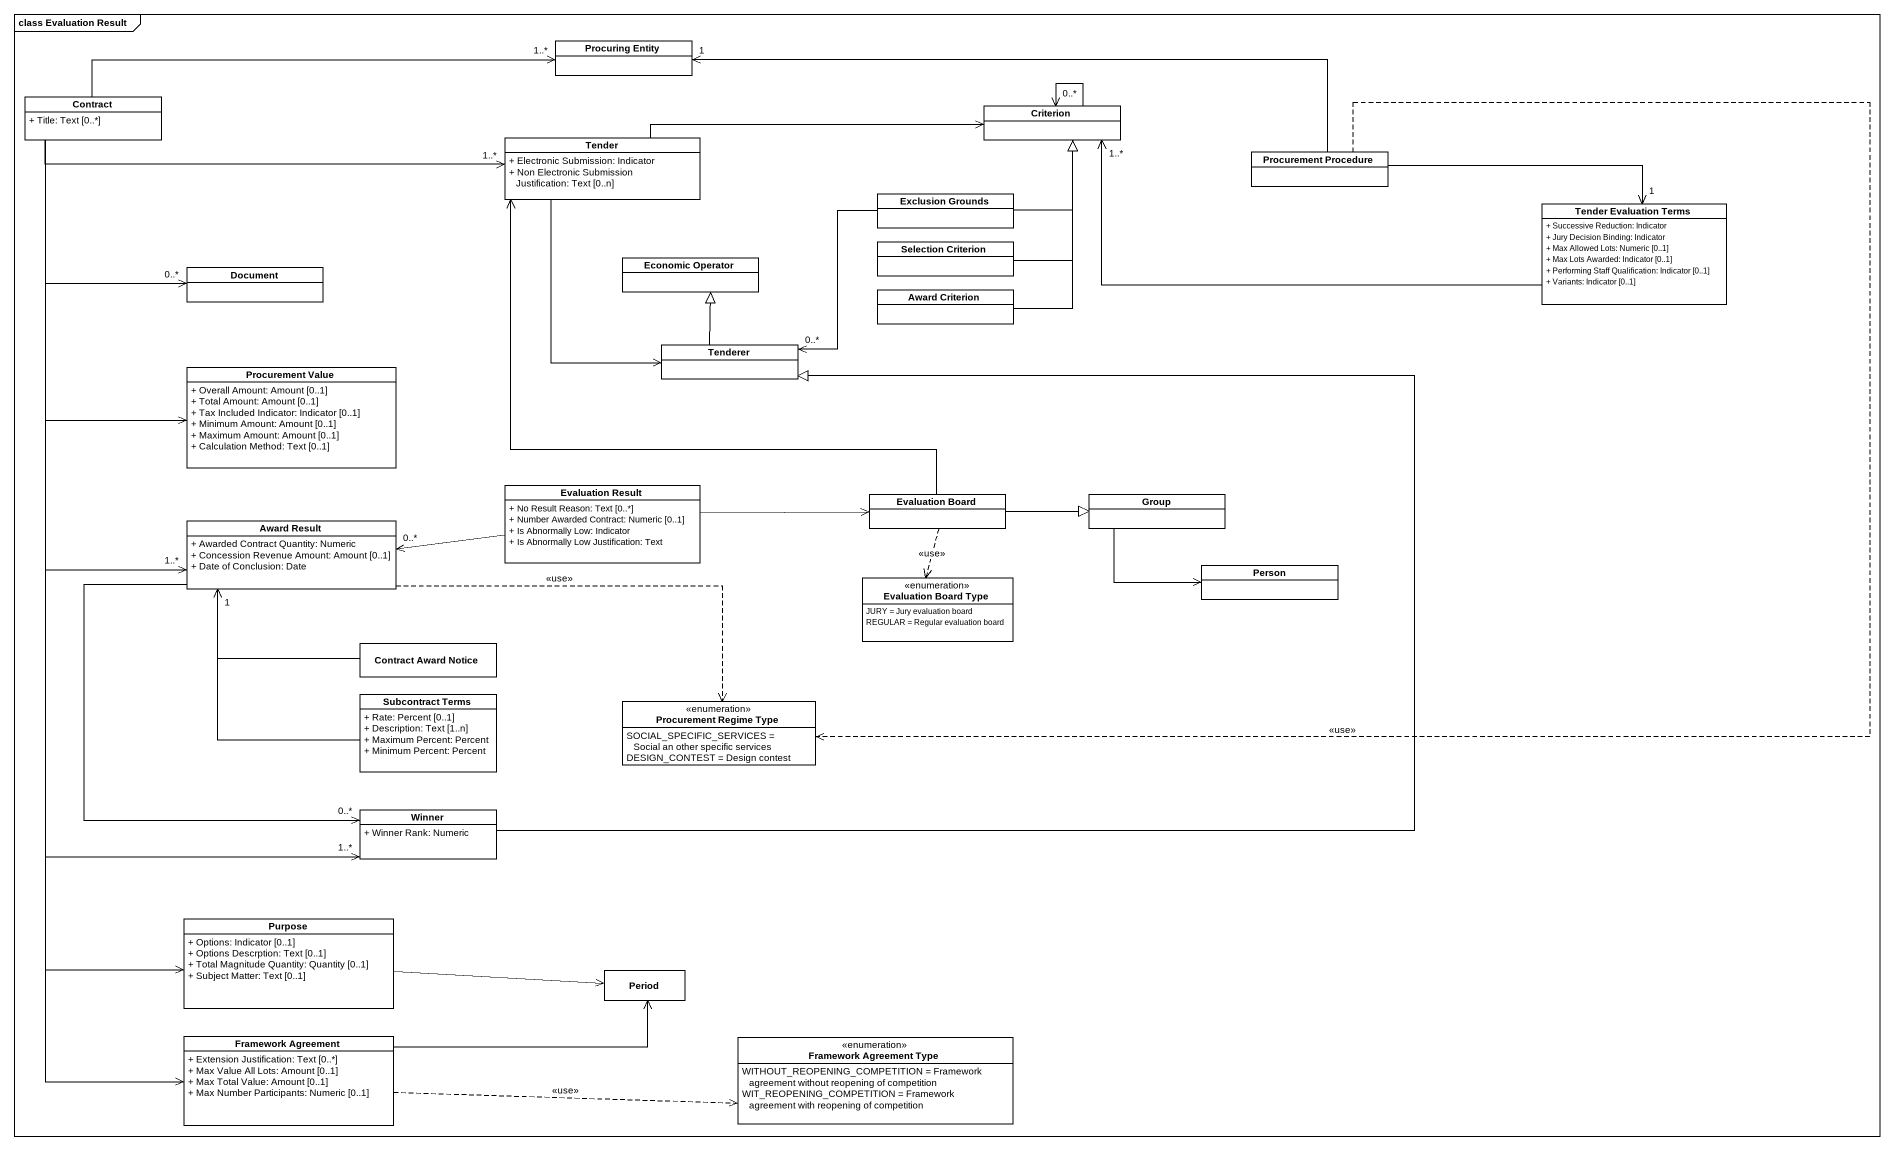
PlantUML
@startuml
mainframe class Evaluation Result
hide circle
hide empty members
skinparam classAttributeIconSize 0
class "Procuring Entity" as Procuring_Entity
class Contract {
  + Title: Text [0..*]
}
class Criterion
class Tender {
  + Electronic Submission: Indicator
  + Non Electronic Submission Justification: Text [0..n]
}
class "Procurement Procedure" as Procurement_Procedure
class "Exclusion Grounds" as Exclusion_Grounds
class "Tender Evaluation Terms" as Tender_Evaluation_Terms {
  + Successive Reduction: Indicator
  + Jury Decision Binding: Indicator
  + Max Allowed Lots: Numeric [0..1]
  + Max Lots Awarded: Indicator [0..1]
  + Performing Staff Qualification: Indicator [0..1]
  + Variants: Indicator [0..1]
}
class Document
class "Economic Operator" as Economic_Operator
class "Selection Criterion" as Selection_Criterion
class "Award Criterion" as Award_Criterion
class Tenderer
class "Procurement Value" as Procurement_Value {
  + Overall Amount: Amount [0..1]
  + Total Amount: Amount [0..1]
  + Tax Included Indicator: Indicator [0..1]
  + Minimum Amount: Amount [0..1]
  + Maximum Amount: Amount [0..1]
  + Calculation Method: Text [0..1]
}
class "Evaluation Result" as Evaluation_Result {
  + No Result Reason: Text [0..*]
  + Number Awarded Contract: Numeric [0..1]
  + Is Abnormally Low: Indicator
  + Is Abnormally Low Justification: Text
}
class "Evaluation Board" as Evaluation_Board
class "Group" as Group_
class "Award Result" as Award_Result {
  + Awarded Contract Quantity: Numeric
  + Concession Revenue Amount: Amount [0..1]
  + Date of Conclusion: Date
}
enum "Evaluation Board Type" as Evaluation_Board_Type {
  JURY = Jury evaluation board
  REGULAR = Regular evaluation board
}
class "Person" as Person_
class "Contract Award Notice" as Contract_Award_Notice
class "Subcontract Terms" as Subcontract_Terms {
  + Rate: Percent [0..1]
  + Description: Text [1..n]
  + Maximum Percent: Percent
  + Minimum Percent: Percent
}
enum "Procurement Regime Type" as Procurement_Regime_Type {
  SOCIAL_SPECIFIC_SERVICES = Social an other specific services
  DESIGN_CONTEST = Design contest
}
class Winner {
  + Winner Rank: Numeric
}
class Purpose {
  + Options: Indicator [0..1]
  + Options Descrption: Text [0..1]
  + Total Magnitude Quantity: Quantity [0..1]
  + Subject Matter: Text [0..1]
}
class Period
class "Framework Agreement" as Framework_Agreement {
  + Extension Justification: Text [0..*]
  + Max Value All Lots: Amount [0..1]
  + Max Total Value: Amount [0..1]
  + Max Number Participants: Numeric [0..1]
}
enum "Framework Agreement Type" as Framework_Agreement_Type {
  WITHOUT_REOPENING_COMPETITION = Framework agreement without reopening of competition
  WIT_REOPENING_COMPETITION = Framework agreement with reopening of competition
}
Contract -right-> "1..*" Procuring_Entity
Contract --> "0..*" Document
Contract --> Procurement_Value
Contract --> "1..*" Award_Result
Contract --> "1..*" Winner
Contract --> Purpose
Contract --> Framework_Agreement
Criterion --> "0..*" Criterion
Tender "1..*" <-left- Contract
Tender -right-> Criterion
Tender --> Tenderer
Procurement_Procedure -left-> "1" Procuring_Entity
Procurement_Procedure -right-> "1" Tender_Evaluation_Terms
Procurement_Procedure ..> Procurement_Regime_Type : <<use>>
Exclusion_Grounds -up-|> Criterion
Exclusion_Grounds --> "0..*" Tenderer
Tender_Evaluation_Terms -left-> "1..*" Criterion
Selection_Criterion -up-|> Criterion
Award_Criterion -up-|> Criterion
Tenderer -up-|> Economic_Operator
Evaluation_Result -right-> Evaluation_Board
Evaluation_Result -left-> "0..*" Award_Result
Evaluation_Board -up-> Tender
Evaluation_Board -right-|> Group_
Evaluation_Board ..> Evaluation_Board_Type : <<use>>
Group_ --> Person_
Award_Result .right.> Procurement_Regime_Type : <<use>>
Award_Result --> "0..*" Winner
Contract_Award_Notice -up-> "1" Award_Result
Subcontract_Terms -up-> Award_Result
Winner -up-|> Tenderer
Purpose -right-> Period
Framework_Agreement -right-> Period
Framework_Agreement .right.> Framework_Agreement_Type : <<use>>
@enduml
